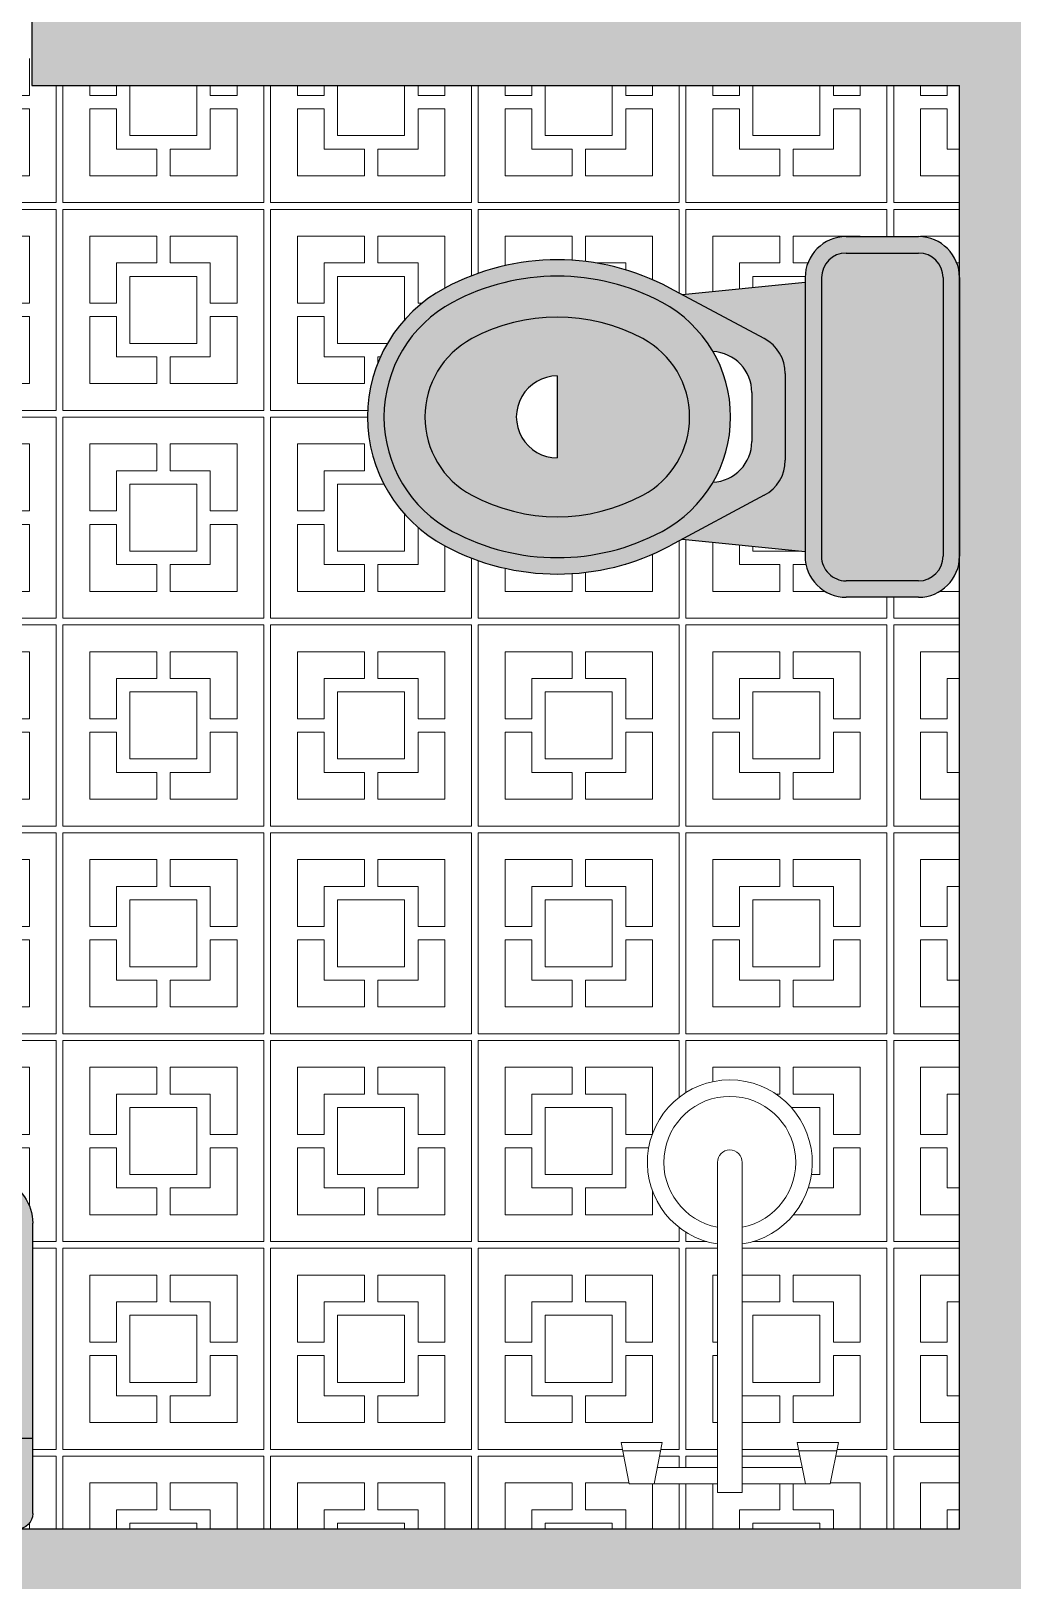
# Model space of a CAD drawing. Header units: inches. Extents: x 37.8 to 126.9, y 5.9 to 51.9.
# Drawn here: x 74.486 to 75.438, y 32.103 to 33.607 of the extents above; entities that cross this region are included whole.
import ezdxf

# ---------------------------------------------------------------- set-up
doc = ezdxf.new("R2010")
doc.units = ezdxf.units.IN
doc.header["$MEASUREMENT"] = 0
doc.layers.add('FUR', color=152, linetype='Continuous')
doc.layers.add('hatch', color=45, linetype='Continuous', lineweight=9)
doc.layers.add('LAYER1', color=8, linetype='Continuous', lineweight=9)

# ---------------------------------------------------------------- blocks, each defined once
blk = doc.blocks.new('t-farangi')
h = blk.add_hatch(color=253)
h.dxf.hatch_style = 1
h.set_gradient(color1=(174, 178, 188), color2=(236, 236, 239), tint=1, name='SPHERICAL')
h.paths.add_polyline_path([(0.2199999999999136, -0.0499999999988177), (0.2199999999999136, -0.1384995166095138, -0.3428400812221175), (0.1823541121620451, -0.186949242229872, -0.0624981768575545), (0.1699999999999591, -0.1884995166092409), (-0.1699999999999591, -0.1884995166092409, -0.0538837614349344), (-0.180683335092084, -0.1873448475154475, -0.0156910213031782), (-0.1837257718718206, -0.1865786512369425, -0.0009627039094017), (-0.1839108134724654, -0.1865254394901257, -0.3338493995137724), (-0.220000000000141, -0.1384995166095138), (-0.220000000000141, -0.0499999999997414, -0.2228662873327834), (-0.2019680086972642, -0.0115546307086305, -0.0238407511058599), (-0.1981627932939034, -0.0086858731920216, -0.0103926162723233), (-0.1964215733577816, -0.0075512018860451, -0.1400938493232688), (-0.1699999999999591, -1.42e-14), (0.1699999999999591, -1.42e-14, -0.4142135623800323)])
h.paths.add_polyline_path([(0.1999999999999602, -0.0499999999997414, 0.4142135623704835), (0.1699999999999591, -0.019999999999996), (-0.1699999999999591, -0.019999999999996, 0.4142135623704835), (-0.1999999999999318, -0.0499999999997414), (-0.1999999999999318, -0.1384995166095138, 0.4142135623707908), (-0.1699999999999306, -0.1684995166092591), (0.1699999999999591, -0.1684995166092591, 0.4142135623704835), (0.1999999999999602, -0.1384995166095138)], flags=16)
h = blk.add_hatch(color=253)
h.dxf.hatch_style = 1
h.set_gradient(color1=(174, 178, 188), color2=(236, 236, 239), tint=1, name='INVSPHERICAL')
h.paths.add_polyline_path([(0.1699999999999591, -0.019999999999996, -0.4142161397400941), (0.1999999999987949, -0.0500002639901993, 2.1999205236e-06), (0.1999999999999602, -0.0499999999997414), (0.1999999999999602, -0.1384995166095138, -0.4142135623704835), (0.1699999999999591, -0.1684995166092591), (-0.1699999999999591, -0.1684995166092591, -0.4142161397400941), (-0.1999999999987949, -0.1384992526190558, 2.1999205236e-06), (-0.1999999999999318, -0.138499516609528), (-0.1999999999999318, -0.0499999999997414, -0.4142135623707908), (-0.1699999999999306, -0.019999999999996)])
h = blk.add_hatch(color=253)
h.dxf.hatch_style = 1
h.set_gradient(color1=(174, 178, 188), color2=(236, 236, 239), tint=1, name='INVSPHERICAL')
h.paths.add_polyline_path([(0.1643323852883043, -0.1884995166092409), (0.1493160660524211, -0.3388161621277419), (0.0956152446132137, -0.2383650398601418, 0.2767193945829605), (0.0529317708379722, -0.2127834768457433), (-0.0529317708379722, -0.2127834768457433, 0.2767193945821909), (-0.0956152446131284, -0.2383650398600281), (-0.1493160660523927, -0.3388161621276851), (-0.1643323852882759, -0.1884995166092409)])
h = blk.add_hatch(color=253)
h.dxf.hatch_style = 1
h.set_gradient(color1=(174, 178, 188), color2=(236, 236, 239), tint=1, name='SPHERICAL')
h.paths.add_polyline_path([(0.1572999999999638, -0.3537506659890965, -0.1233550929748848), (0.1916996441216838, -0.491062397276835, -0.1225823878321095), (0.1572999999996796, -0.6283741281658451, -0.5993317963974195), (-0.1573000000001059, -0.6283741281653477, -0.1225823879935764), (-0.1916996441216554, -0.4910623970895928, -0.123355092811709), (-0.1572999999999354, -0.3537506659890965), (-0.0956152446131853, -0.2383650398601418, -0.2767193945833981), (-0.0529317708378585, -0.2127834768457433), (0.0529317708379722, -0.2127834768457433, -0.2767193945821911), (0.0956152446131569, -0.2383650398600281)])
h.paths.add_polyline_path([(0.0298415266896655, -0.2536325963342278), (-0.029841526689637, -0.2536325963342278, 0.3990743965259639), (-0.0797740365556479, -0.301035586807572, 0.1388689516499814), (-0.139662200919787, -0.3631797721824057, 0.2505222521701935), (-0.1396622009189627, -0.618945021973005, 0.5993317963984737), (0.1396622009196733, -0.6189450219723514, 0.2505222521700292), (0.1396622009198438, -0.3631797721819083, 0.138868951650545), (0.0797740365556194, -0.3010355868067052, 0.399074396520837)], flags=16)
h.paths.add_polyline_path([(-0.0955677032179381, -0.3867525376634262, 0.2505222521701733), (-0.0955677032173128, -0.5953722564918423, 0.5993317963982528), (0.0955677032177107, -0.5953722564914729, 0.2505222521700905), (0.0955677032179381, -0.3867525376630993, 0.5993317964040431)], flags=0)
h.paths.add_polyline_path([(0.0500000000805585, -0.4910624803356143), (-0.0500000000805585, -0.4910624246636104, 1)], flags=0)
h = blk.add_hatch(color=253)
h.dxf.hatch_style = 1
h.set_gradient(color1=(174, 178, 188), color2=(236, 236, 239), tint=1, name='INVSPHERICAL')
h.paths.add_polyline_path([(0.1396622009191901, -0.3631797721821073, -0.2505222521702825), (0.1396622009193038, -0.6189450219727775, -0.5993318612706572), (-0.1396622151734448, -0.6189449953097182, -0.2505222225564229), (-0.1396622009193038, -0.3631797721817662, -0.5993317963978245)])
h.paths.add_polyline_path([(-0.0955677032179381, -0.3867525376634404, 0.2505222521701196), (-0.0955677032173128, -0.5953722564918138, 0.5993317963982528), (0.0955677032177107, -0.5953722564914588, 0.2505222521700798), (0.0955677032179381, -0.3867525376630993, 0.5993317964040431)], flags=16)
h.paths.add_polyline_path([(0.0500000000805585, -0.4910624803356002), (-0.0500000000805585, -0.4910624246636104, 1)], flags=0)
h = blk.add_hatch(color=253)
h.dxf.hatch_style = 1
h.set_gradient(color1=(174, 178, 188), color2=(236, 236, 239), tint=1, name='SPHERICAL')
h.paths.add_polyline_path([(0.0955677032173981, -0.3867525376632272, -0.2505222521701977), (0.0955677032175402, -0.5953722564916717, -0.5993317963968927), (-0.0955677032172844, -0.5953722564918567, -0.2505222521709338), (-0.0955677032175402, -0.3867525376628862, -0.5993317963976593)])
h.paths.add_polyline_path([(-0.0500000000805585, -0.4910624246636104, 1), (0.0500000000805585, -0.4910624803356002)], flags=16)
at = {"layer": 'FUR'}
for p, q in [((-0.1699999999999591, -1.42e-14), (0.1699999999999591, -1.42e-14)), ((-0.1699999999999591, -0.019999999999996), (0.1699999999999591, -0.019999999999996)), ((-0.220000000000141, -0.1384995166095138), (-0.220000000000141, -0.0499999999997414)), ((-0.1999999999999318, -0.1384995166095138), (-0.1999999999999318, -0.0499999999997414)), ((0.1999999999999602, -0.0499999999997414), (0.1999999999999602, -0.1384995166095138)), ((0.2199999999999136, -0.0499999999997414), (0.2199999999999136, -0.1384995166095138)), ((-0.1699999999999591, -0.1684995166092591), (0.1699999999999591, -0.1684995166092591)), ((-0.1699999999999591, -0.1884995166092409), (0.1699999999999591, -0.1884995166092409)), ((-0.1493160660523927, -0.3388161621278556), (-0.1643323852882759, -0.1884995166092409)), ((0.1493160660523927, -0.3388161621278556), (0.1643323852882759, -0.1884995166092409)), ((-0.0529317708379722, -0.2127834768457433), (0.0529317708379722, -0.2127834768457433)), ((-0.0956152446131853, -0.2383650398601418), (-0.1572999999999354, -0.3537506659890965)), ((0.0956152446132137, -0.2383650398601418), (0.1572999999999638, -0.3537506659890965)), ((-0.0298415815271938, -0.2536325963342278), (0.0298415266896655, -0.2536325963342278)), ((-0.0500000000805585, -0.4910624246636104), (0.0500000000805585, -0.4910624803356002))]:
    blk.add_line(p, q, dxfattribs=at)
for centre, radius, start, end in [((-0.1699999999999591, -0.0499999999997414), 0.05, 90, 180), ((0.1699999999999591, -0.0499999999997414), 0.05, 0, 90), ((-0.1699999999999591, -0.0499999999997414), 0.03, 90, 180), ((0.1699999999999591, -0.0499999999997414), 0.03, 0, 90), ((-0.1699999999999591, -0.1384995166095138), 0.05, 180, 270), ((-0.1699999999999591, -0.1384995166095138), 0.03, 180, 270), ((0.1699999999999591, -0.1384995166095138), 0.05, 270, 0), ((0.1699999999999591, -0.1384995166095138), 0.03, 270, 0), ((-0.0529317708379722, -0.2611834768459005), 0.0484, 90, 151.8711946335435), ((0.0529317708379722, -0.2611834768459005), 0.0484, 28.12880536645645, 90), ((-0.029841526689637, -0.303632596334424), 0.05, 90, 177.0227065882965), ((0.0298415266896655, -0.303632596334424), 0.05, 2.977293411703491, 90), ((-8.53e-14, -0.4378427002216229), 0.1583669258053965, 28.12880536645645, 151.8711946335435), ((-8.53e-14, -0.4378427002216229), 0.1083669258053965, 28.12880536645645, 151.8711946335435), ((0.0995511452648543, -0.491062397077272), 0.2912507893864822, 151.8711946335435, 208.1288053664565), ((-0.0995511452648259, -0.491062397077272), 0.2912507893864822, 331.8711946335436, 28.12880536645645), ((0.0995511452648543, -0.491062397077272), 0.2712507893864821, 151.8711946335435, 208.1287989801512), ((-0.0995511452648259, -0.491062397077272), 0.2712507893864821, 331.8711946335436, 28.12880536645645), ((0.0995511452648543, -0.491062397077272), 0.2212507893864822, 151.8711946335435, 208.1287989801512), ((-0.0995511452648259, -0.491062397077272), 0.2212507893864822, 331.8711946335436, 28.12880536645645), ((-8.53e-14, -0.4910624524996196), 0.05, 179.9999681021953, 359.9999681022733), ((-8.53e-14, -0.5442820939333757), 0.1083669258053967, 208.1287944280051, 331.8711946335436), ((-8.53e-14, -0.5442820939333757), 0.1583669258053968, 208.1287944280051, 331.8711946335436), ((-8.53e-14, -0.5442820939333757), 0.1783669258053967, 208.1288053664565, 331.8711946335436)]:
    blk.add_arc(centre, radius, start, end, dxfattribs=at)
blk = doc.blocks.new('A$C03AC1BB8')
at = {"layer": 'LAYER1', "linetype": 'ByBlock'}
for p, q in [((0.2326785696120055, 0.08548131738203324), (0.1926785696111324, 0.09348131737928611)), ((0.1926785696111324, 0.09348131737928611), (0.1926785696111324, 0.05348131738131201)), ((0.2006785696098632, 0.09188131738042671), (0.2006785696098632, 0.05508131738019983)), ((0.2326785696120055, 0.08548131738203324), (0.2326785696120055, 0.0614813173785933)), ((0.2326785696120055, 0.0614813173785933), (0.1926785696111324, 0.05348131738131201)), ((0.2326785696120055, 0.0614813173785933), (0.2326785696120055, -1.506350599811412e-12)), ((0.2166785696102238, 0.05828131738084608), (0.2166785696102238, -1.506350599811412e-12)), ((0.2409051202677119, -1.506350599811412e-12), (-0.07909487973347495, -1.506350599811412e-12)), ((0.2409051202677119, -1.506350599811412e-12), (0.2409051202677119, -0.02400000000056934)), ((-0.07909487973347495, -0.02400000000056934), (0.2409051202677119, -0.02400000000056934)), ((0.2166785696102238, -0.08228131738292177), (0.2166785696102238, -0.02400000000056934)), ((0.2326785696120055, -0.08548131738356801), (0.2326785696120055, -0.02400000000056934)), ((0.2326785696120055, -0.08548131738356801), (0.1926785696111324, -0.0774813173819382)), ((0.1926785696111324, -0.1174813173813618), (0.1926785696111324, -0.0774813173819382)), ((0.2006785696098632, -0.1158813173839519), (0.2006785696098632, -0.07908131738227553)), ((0.2326785696120055, -0.1094813173826594), (0.2326785696120055, -0.08548131738356801)), ((0.2326785696120055, -0.1094813173826594), (0.1926785696111324, -0.1174813173813618))]:
    blk.add_line(p, q, dxfattribs=at)
for radius, start, end in [(0.08000000000026324, 8.626926558344557, 351.3730734416554), (0.06400000000021061, 10.80692287442791, 349.1930771255721), (0.01199999999993764, 90, 270)]:
    blk.add_arc((-0.07909487973347495, -0.01199999999957413), radius, start, end, dxfattribs=at)
blk = doc.blocks.new('roshoei')
h = blk.add_hatch(color=253)
h.dxf.hatch_style = 1
h.set_gradient(color1=(174, 178, 188), color2=(236, 236, 239), tint=1, name='SPHERICAL')
h.paths.add_polyline_path([(0.3099999999999312, -0.0200000000004366), (0.309999999999917, -0.1173603684847251), (0.2799999999999585, -0.1173603684846967, 0.0542408528960642), (0.1879860274730163, -0.0664426424170017, 0.0353053274642903), (0.1831379238468571, -0.0644404142740029, 0.1955680909954415), (-0.1831379238471697, -0.0644404142741451, 0.0353053274756757), (-0.1879860274748211, -0.0664426424179681, 0.0542408528950272), (-0.2799999999999869, -0.1173603684846967), (-0.3099999999999738, -0.1173603684847251), (-0.3099999999999596, -0.0200000000004366, -0.2914266731264605), (-0.2984554890835227, -0.0018753012620607, -0.0042390793985672), (-0.2981469619992651, -0.0017345405158551, -0.105273442681482), (-0.2900000000000062, 0), (0.2899999999999494, 0, -0.4142152552575133), (0.3099999999996186, -0.0200001155973269, 1.4449608917e-06)])
h = blk.add_hatch(color=253)
h.dxf.hatch_style = 1
h.set_gradient(color1=(174, 178, 188), color2=(236, 236, 239), tint=1, name='INVSPHERICAL')
h.paths.add_polyline_path([(-0.1044548615626013, -0.075815104605681, 1), (-0.0616785238159849, -0.075815104605681, 1)])
h = blk.add_hatch(color=253)
h.dxf.hatch_style = 1
h.set_gradient(color1=(174, 178, 188), color2=(236, 236, 239), tint=1, name='INVSPHERICAL')
h.paths.add_polyline_path([(0.1044548615623455, -0.075815104605681, 1), (0.0616785238157149, -0.075815104605681, 1)])
h = blk.add_hatch(color=253)
h.dxf.hatch_style = 1
h.set_gradient(color1=(174, 178, 188), color2=(236, 236, 239), tint=1, name='INVSPHERICAL')
h.paths.add_polyline_path([(0.3099999999999312, -0.3954269196583482, -0.1189511798868249), (0.3033964893276675, -0.42279140261482, -0.1153640646256316), (0.2857253564613415, -0.4436316798559973, -0.0713494153281219), (0.2707359219287468, -0.4517298640020046, -0.1782923213663644), (-0.2707359219285763, -0.4517298640025446, -0.3142516724202768), (-0.3099999999999596, -0.3954269196588029), (-0.3099999999999596, -0.1173603684847251), (-0.2799999999999869, -0.1173603684846967, -0.0569466848380328), (-0.1831379238492872, -0.0644404142748272, -0.8792300366133057), (-0.1510904276799607, -0.1308805314884012), (-0.1491618106779668, -0.1344434266452197, 0.2850439984523734), (-0.2800000000001148, -0.3453013582057167, 0.3284062332230245), (-0.223760646421141, -0.4216913554667201, 0.1519320086788026), (0.2237606464210557, -0.4216913554667201, 0.3284062332271949), (0.2800000000000864, -0.3453013582045799, 0.2850439984510457), (0.1491618106779384, -0.1344434266452197), (0.1510904276799323, -0.1308805314884012, -0.8792300365937769), (0.1831379238482213, -0.0644404142745145, -0.0569466848384313), (0.2799999999996601, -0.1173603684846967), (0.309999999999917, -0.1173603684847251)])
h = blk.add_hatch(color=253)
h.dxf.hatch_style = 1
h.set_gradient(color1=(174, 178, 188), color2=(236, 236, 239), tint=1, name='SPHERICAL')
edge = h.paths.add_edge_path()
edge.add_arc((0.1011350465279861, -0.2381249592251891), 0.0126418893553129, 210.0000000008548, 390.0000000008548)
edge.add_line((0.1120832438614201, -0.2318040145473788), (0.0372691189063469, -0.1022221710831559))
edge.add_arc((0, -0.4422286221270042), 0.3420429417127162, 65.94062231202241, 83.74461217358521, ccw=False)
edge.add_arc((0.0446723047524245, -0.3453013582057167), 0.2353276952476492, 9.208633855450898e-12, 66.25122521727599, ccw=False)
edge.add_arc((0.2000000000000455, -0.3453013582056883), 0.08000000000002201, 287.2779897952034, 359.9999999999864, ccw=False)
edge.add_arc((1.0516e-12, 0.2976945932293518), 0.7533823531705087, 252.72201020469458, 287.2779897951401, ccw=False)
edge.add_arc((-0.2000000000004718, -0.3453013582053188), 0.0799999999996037, 180.0000000002715, 252.7220102050407, ccw=False)
edge.add_arc((-0.0446723047525524, -0.3453013582056599), 0.2353276952475103, 113.74877478274499, 180.0000000000093, ccw=False)
edge.add_arc((1.421e-13, -0.4422286221273454), 0.3420429417130582, 88.83763061895121, 114.05937768800419, ccw=False)
edge.add_line((0.0069386082958118, -0.1002560652011653), (0.0901866646706679, -0.2444459039029614))
edge.add_line((0.09018666467066802, -0.2444459039029425), (0.0901868491945426, -0.2444459039030183))
edge = h.paths.add_edge_path(flags=16)
edge.add_arc((-1.42e-14, -0.1803191555245576), 0.0255670812976465, 0, 360, ccw=False)
at = {"layer": 'FUR'}
for p, q in [((-0.2899999999999778, 0), (0.2899999999999494, 0)), ((-0.3099999999999596, -0.3954269196583482), (-0.3099999999999596, -0.0200000000004366)), ((0.3099999999999312, -0.0200000000004366), (0.3099999999999312, -0.3954269196583482)), ((-0.1069037335819445, -0.0694941599285812), (-0.1209923607550678, -0.0694941599285812)), ((-0.1209923607550678, -0.0694941599285812), (-0.1209923607550678, -0.0821360492836902)), ((0.0372691189066075, -0.1022221710831843), (0.0181608325722067, -0.0691256539462302)), ((0.1069037335819161, -0.0694941599285812), (0.120992360754812, -0.0694941599285812)), ((0.120992360754812, -0.0694941599285812), (0.120992360754812, -0.0821360492836902)), ((-0.1209923607550678, -0.0821360492836902), (-0.1069037335819445, -0.0821360492836902)), ((-0.0037357466185455, -0.0817675433017939), (0.0069386082959113, -0.1002560652011653)), ((0.120992360754812, -0.0821360492836902), (0.1069037335819161, -0.0821360492836902)), ((-0.3099999999999596, -0.1173603684846967), (-0.2799999999999869, -0.1173603684846967)), ((0.2799999999999585, -0.1173603684846967), (0.3099999999999312, -0.1173603684846967)), ((-0.1491618106781658, -0.1344434266447934), (-0.1510904276799607, -0.1308805314884012)), ((0.1491618106781374, -0.1344434266447934), (0.1510904276799323, -0.1308805314884012)), ((-0.1872495538386971, -0.1580826299928049), (-0.1947729135377045, -0.1504050865769386)), ((0.1872495538386687, -0.1580826299928049), (0.1947729135374487, -0.1504050865769386))]:
    blk.add_line(p, q, dxfattribs=at)
blk.add_lwpolyline([(0.0901868491945379, -0.2444459039030278, 0.9999999999999998), (0.1120832438614201, -0.2318040145473788), (0.0372691189063517, -0.1022221710831843, -0.0778412115464067), (0.1394451489337172, -0.1299011907119336, -0.2974062407498115), (0.2800000000000722, -0.3453013582056883, -0.3284062332248962), (0.2237606464212831, -0.4216913554674023, -0.1519320086789138), (-0.2237606464212689, -0.4216913554667201, -0.3284062332248962), (-0.280000000000058, -0.3453013582056883, -0.2974062407498115), (-0.1394451489338735, -0.1299011907119905, -0.1104970748615106), (0.0069386082958118, -0.1002560652011653), (0.09018666467066802, -0.2444459039029425)], format="xyb", close=True, dxfattribs=at)
for centre, radius in [((-0.083066692689286, -0.075815104605681), 0.0252837787105129), ((-0.083066692689286, -0.075815104605681), 0.0213881688733073), ((-1.42e-14, -0.0629538835628409), 0.0189628340328846), ((-1.42e-14, -0.0629538835628409), 0.0155565304488197), ((0.0830666926890302, -0.075815104605681), 0.0252837787105129), ((0.0830666926890302, -0.075815104605681), 0.0213881688733073), ((-1.42e-14, -0.1803191555245576), 0.0255670812976465), ((-1.42e-14, -0.1803191555245576), 0.0155670812976465)]:
    blk.add_circle(centre, radius, dxfattribs=at)
for centre, radius, start, end in [((-0.2899999999999778, -0.0200000000004366), 0.02, 90, 180), ((0.2899999999999494, -0.0200000000004366), 0.02, 0, 90), ((-1.42e-14, -0.5147528069564942), 0.4861283268380614, 54.8317368083488, 125.1682631916512), ((-0.1714017017225302, -0.0997285678440676), 0.0371886097096166, 303.1046004551388, 116.4842478498696), ((0.1714017017225018, -0.0997285678440676), 0.0371886097096166, 63.51575215013035, 236.8953995448613), ((-0.0531299149875082, -0.338331628375272), 0.2353276952475209, 127.0058706747654, 157.7265623290583), ((0.0531299149874798, -0.338331628375272), 0.2353276952475209, 22.27343767094164, 52.99412932523449), ((-0.2500000000000142, -0.3954269196583482), 0.06, 180, 249.7816531553551), ((0.2499999999999858, -0.3954269196583482), 0.06, 290.2183468446448, 0), ((-1.42e-14, 0.2833823531700545), 0.7833823531704338, 249.7816531553551, 290.2183468446448)]:
    blk.add_arc(centre, radius, start, end, dxfattribs=at)

msp = doc.modelspace()

# ---------------------------------------------------------------- hatches: boundary and pattern name
h = msp.add_hatch(color=5)
h.dxf.hatch_style = 1
h.paths.add_polyline_path([(73.68717819297339, 43.75630079493398), (73.4871781929734, 43.75630079493398), (73.4871781929734, 20.75630079493392), (74.62447685157892, 20.75630079493392), (74.62447685157892, 20.95630079493391), (73.68717819297339, 20.95630079493391), (73.68717819297339, 32.05378889439642), (75.20225381504883, 32.05378889439648), (75.2022538150488, 31.55378889439636), (75.63166121359293, 31.55378889439648), (75.63166121359293, 32.05378889439648), (76.98717819297343, 32.05378889439648), (76.98717819297343, 32.75378889439641), (76.88717819297344, 32.75378889439635), (76.88717819297341, 32.15378889439638), (75.4871781929734, 32.15378889439638), (75.48717819297343, 33.55378889439636), (76.98717819297343, 33.55378889439636), (76.98717819297343, 34.25378889439641), (76.88717819297341, 34.25378889439641), (76.59680568586518, 34.25378927514363), (76.59680568586518, 34.15378889439644), (76.88717819297341, 34.15378889439644), (76.88717819297341, 33.65378889439644), (74.4870394658559, 33.65380457058593), (74.4870394658559, 33.55380457058591), (75.38717819297341, 33.55378889439636), (75.38717819297341, 32.15378889439638), (73.68717819297339, 32.15378889439638)])
h.paths.add_polyline_path([(75.2772538150488, 32.05378889439648), (75.55666121359295, 32.05378889439648), (75.55666121359297, 31.87878889439641), (75.27725381504877, 31.87878889439641)], flags=16)
h.paths.add_polyline_path([(75.27725381504877, 31.82878889439645), (75.55666121359297, 31.82878889439645), (75.55666121359295, 31.62878889439641), (75.2772538150488, 31.62878889439641)], flags=16)
h.paths.add_polyline_path([(79.08717819297345, 32.1054584065305), (78.88717819297341, 32.1054584065305), (78.88717819297341, 20.95630079493391), (77.52784051532404, 20.95630079493391), (77.52784051532404, 20.75630079493392), (77.96891627413521, 20.75630079493386), (77.96891627413521, 20.61630079493399), (80.4749727389632, 20.61630079493376), (80.4749727389632, 20.75630079493398), (79.0871781929734, 20.75630079493398)])
h.paths.add_polyline_path([(86.57882149293513, 21.95630079493402), (86.37882149293515, 21.95630079493397), (86.37882149293515, 20.75630079493392), (84.52717819297337, 20.75630079493392), (84.52717819297337, 25.20630079493391), (84.42717819297337, 25.20630079493391), (84.42717819297334, 20.61630079493393), (86.57882149293513, 20.61630079493393)])
h.paths.add_polyline_path([(88.72717819297338, 29.39545840653047), (88.52717819297337, 29.39545840653052), (88.52717819297337, 25.45630079493391), (87.42717819297337, 25.45630079493391), (87.4271781929734, 26.50545840653054), (85.52717819297342, 26.50545840653048), (85.52717819297342, 26.40545840653057), (87.3271781929734, 26.40545840653057), (87.32717819297335, 25.05630079493388), (85.62717819297339, 25.05630079493393), (85.62717819297339, 25.60545840653062), (85.5271781929734, 25.60545840653056), (85.5271781929734, 24.95630079493391), (88.52717819297337, 24.95630079493391), (88.52717819297337, 22.88769061313475), (88.5271781929734, 20.61630079493399), (88.52882149293512, 20.61630079493399), (88.72717819297335, 20.61630079493393)])
h.paths.add_polyline_path([(88.52717819297337, 25.356300794934), (88.52717819297337, 25.05630079493388), (87.42717819297337, 25.05630079493388), (87.42717819297337, 25.35630079493389)], flags=16)
h.paths.add_polyline_path([(86.78717819297339, 33.60463128279959), (84.48033725340758, 33.60463128279959), (84.48033725340758, 33.60050334396148), (83.71110648417661, 33.60050334396148), (82.32717819297346, 33.60463128279947), (82.32717819297335, 33.40463128279954), (82.32717819297335, 33.30545840653032), (82.52717819297334, 33.30545840653032), (82.52717819297334, 33.40463128279954), (86.5871781929734, 33.40463128279977), (86.58717819297343, 29.50545840653054), (83.4871781929734, 29.50545840653059), (83.4871781929734, 31.6054584065305), (83.28717819297344, 31.6054584065305), (83.07894586949044, 31.6054584065305), (83.07894586949044, 31.40545840653057), (83.28717819297341, 31.40545840653057), (83.28717819297344, 29.50545840653059), (81.88717819297338, 29.50545840653054), (81.88717819297338, 31.40545840653051), (82.10808345542759, 31.40545840653046), (82.10808345542759, 31.6054584065305), (81.88717819297338, 31.6054584065305), (80.28717819297341, 31.6054584065305), (80.28717819297339, 30.30545840653055), (80.38717819297338, 30.30545840653055), (80.38717819297338, 31.40545840653046), (81.68717819297336, 31.40545840653046), (81.68717819297336, 29.50545840653054), (80.28717819297344, 29.50545840653048), (80.28717819297344, 29.40545840653046), (80.28717819297344, 28.81851437019635), (80.28717819297344, 28.4349992889445), (80.68717819297342, 28.4349992889445), (80.68717819297342, 29.40545840653057), (81.48747819297338, 29.40545840653057), (81.48747819297338, 29.30560840653062), (84.42717819297337, 29.30545840653055), (84.42717819297334, 27.30545840653055), (84.02717819297337, 27.30545840653055), (84.02717819297337, 26.80545840653055), (84.42717819297334, 26.80545840653055), (84.42717819297337, 26.40545840653057), (84.52717819297337, 26.40545840653057), (84.52717819297337, 29.30545840653055), (86.78717819297341, 29.3054584065306)])
h.paths.add_polyline_path([(84.42717819297334, 27.20545840653052), (84.42717819297334, 26.90545840653057), (84.12717819297336, 26.90545840653057), (84.12717819297336, 27.20545840653052)], flags=16)
h.paths.add_polyline_path([(80.58717819297343, 29.40545840653057), (80.58717819297343, 28.53499928894452), (80.38717819297347, 28.53499928894452), (80.38717819297335, 29.40545840653046)], flags=16)
h.paths.add_polyline_path([(86.78717819297339, 35.50463128279968), (85.52717819297334, 35.50463128279974), (85.52717819297337, 38.18924557511589), (85.42717819297337, 38.18924557511589), (85.42717819297337, 36.90463128279977), (84.86969464075025, 36.90463128279971), (84.86969464075031, 36.40463128279971), (85.42717819297337, 36.40463128279971), (85.42717819297337, 33.60463128279959), (85.62717819297333, 33.60463128279959), (85.6271781929733, 35.30463128279975), (86.78717819297339, 35.30463128279975)])
h.paths.add_polyline_path([(85.4271781929734, 36.50463128279968), (85.24843641686186, 36.50463128279968), (85.24843641686184, 36.80463128279975), (85.42717819297337, 36.80463128279975)], flags=16)
h.paths.add_polyline_path([(85.14843641686187, 36.50463128279968), (84.9696946407503, 36.50463128279968), (84.96969464075025, 36.80463128279975), (85.14843641686181, 36.80463128279975)], flags=16)
h.paths.add_polyline_path([(81.12717819297339, 41.85630079493366), (79.61717819297337, 41.85630079493389), (79.6171781929734, 43.75630079493398), (79.41717819297341, 43.75630079493398), (79.41717819297341, 41.65630079494845), (79.87188870731418, 41.65630079491929), (80.92717819297334, 41.65630079494737), (80.92717819297334, 39.62769061312828), (80.92717819297334, 39.58769061312013), (80.92717819297337, 36.40422692306744), (78.28717819297333, 36.40422692306767), (78.28717819297336, 37.00422692306769), (78.18717819297339, 37.00422692306769), (78.18717819297339, 36.30422692306765), (80.62717819297339, 36.30422692306753), (80.62717819297325, 34.90545840653023), (78.28717819297333, 34.90545840653051), (78.28717819297336, 35.50422692306769), (78.18717819297339, 35.50422692306769), (78.18717819297342, 34.70545840653041), (78.68717819297345, 34.70545840653041), (78.68717819297336, 33.30545840653043), (81.12717819297339, 33.30545840653032), (81.12717819297339, 33.90545840653029), (81.02717819297348, 33.90545840653029), (81.02717819297345, 33.50545840653031), (78.88717819297332, 33.50545840653048), (78.88717819297335, 34.70545840653041), (81.12717819297339, 34.7054584065303), (81.12717819297339, 34.90545840653023), (81.12717819297333, 35.61250434826913), (80.72747213194191, 35.61250434826918), (80.72747213194197, 36.31188860653783), (81.12717819297339, 36.31188860653783)])
h.paths.add_polyline_path([(81.02717819297331, 35.51250434826916), (81.02717819297325, 34.90737523597501), (80.72747213194182, 34.91312009000059), (80.72747213194191, 35.51250434826922)], flags=16)
h.paths.add_polyline_path([(88.72717819297335, 43.75630079493398), (87.17776046651721, 43.75630079493398), (87.17776046651721, 43.55630079493842), (87.47188870731412, 43.55630079491961), (88.52717819297328, 43.55630079494763), (88.52717819297328, 41.5276906131286), (88.52717819297328, 41.48769061312045), (88.52717819297337, 39.65378889439638), (86.52717819297334, 39.65378889439638), (86.52717819297331, 39.00463128279979), (86.87717819297328, 39.00463128279991), (86.87717819297325, 39.55378889439636), (88.52717819297334, 39.55378889439642), (88.52717819297334, 38.20463128279972), (86.52717819297334, 38.20463128279972), (86.52717819297334, 38.10463128279976), (88.52717819297334, 38.10463128279976), (88.52717819297337, 35.3970630460628), (88.72717819297335, 35.39706304606285)])
h.paths.add_polyline_path([(86.77717819297328, 39.10463128279982), (86.6271781929733, 39.10463128279982), (86.62717819297328, 39.55378889439636), (86.77717819297325, 39.55378889439636)], flags=16)
at = {"layer": 'hatch', "true_color": 0x7aafdf}
h = msp.add_hatch(dxfattribs=at)
h.set_pattern_fill('AR-TILE03', color=143, scale=0.013, pattern_type=2)
h.set_pattern_definition([(0, (-121.9453534005416, 254.6869427156709), (0, 0.2015), [0.195, -0.0065]), (90, (-121.9453534005416, 254.6869427156709), (-0.2015, 1.233831650140958e-17), [0.195, -0.0065]), (0, (-121.9453534005416, 254.8819427156708), (0, 0.2015), [0.195, -0.0065]), (90, (-121.7503534005416, 254.6869427156709), (-0.2015, 1.233831650140958e-17), [0.195, -0.0065]), (0, (-121.9193534005416, 254.7129427156709), (0, 0.2015), [0.065, -0.013, 0.065, -0.0585]), (90, (-121.9193534005416, 254.7129427156709), (-0.2015, 1.233831650140958e-17), [0.065, -0.013, 0.065, -0.0585]), (0, (-121.9193534005416, 254.8559427156708), (0, 0.2015), [0.065, -0.013, 0.065, -0.0585]), (90, (-121.7763534005416, 254.7129427156709), (-0.2015, 1.233831650140958e-17), [0.065, -0.013, 0.065, -0.0585]), (0, (-121.8803534005416, 254.7519427156709), (0, 0.2015), [0.065, -0.1365]), (90, (-121.8803534005416, 254.7519427156709), (-0.2015, 1.233831650140958e-17), [0.065, -0.1365]), (0, (-121.8803534005416, 254.8169427156708), (0, 0.2015), [0.065, -0.1365]), (90, (-121.8153534005416, 254.7519427156709), (-0.2015, 1.233831650140958e-17), [0.065, -0.1365]), (90, (-121.8543534005416, 254.7129427156709), (-0.2015, 1.233831650140958e-17), [0.026, -0.091, 0.026, -0.0585]), (90, (-121.8413534005416, 254.7129427156709), (-0.2015, 1.233831650140958e-17), [0.026, -0.091, 0.026, -0.0585]), (0, (-121.9193534005416, 254.7779427156709), (0, 0.2015), [0.026, -0.091, 0.026, -0.0585]), (0, (-121.9193534005416, 254.7909427156708), (0, 0.2015), [0.026, -0.091, 0.026, -0.0585]), (0, (-121.8933534005415, 254.7389427156709), (0, 0.2015), [0.039, -0.013, 0.039, -0.1105]), (0, (-121.8933534005415, 254.8299427156709), (0, 0.2015), [0.039, -0.013, 0.039, -0.1105]), (90, (-121.8933534005415, 254.7389427156709), (-0.2015, 1.233831650140958e-17), [0.039, -0.013, 0.039, -0.1105]), (90, (-121.8023534005416, 254.7389427156709), (-0.2015, 1.233831650140958e-17), [0.039, -0.013, 0.039, -0.1105])])
h.paths.add_polyline_path([(75.38717819297364, 33.09715223541038, -0.4142135623729764), (75.34744028967052, 33.05741433210723), (75.27710458500218, 33.05741433210717, -0.4142135623730026), (75.23736668169903, 33.09715223541032), (75.23736668169903, 33.10165661791781), (75.11790131520985, 33.11359095875299), (75.1060319978034, 33.10724566284934, -0.2505222521712147), (74.88777278610846, 33.10724566284934, -0.5993317963971612), (74.88777278610846, 33.35727655043259, -0.2505222521711057), (75.10603199780331, 33.35727655043264), (75.11790131520974, 33.35093125452899), (75.23736668169917, 33.36286559536428), (75.23736668169894, 33.36736997787172, -0.4142135623730694), (75.27710458500206, 33.40710788117487), (75.34744028967032, 33.40710788117492, -0.4142135623738052), (75.38717819297355, 33.36736997787177), (75.38717819297341, 33.55378889439636), (74.4870394658559, 33.55380457058591), (74.4870394658559, 33.5799525127709), (74.47010915436681, 33.57995383886494, -0.4205359574011753), (73.700937231708, 32.8108783448637), (73.69475046479795, 32.81087882945225), (73.69478058669824, 33.19544669741101), (73.69481070859857, 33.58001456536978), (73.68717819297339, 33.58001516319889), (73.68717819297339, 32.15378889439638), (74.03798321832366, 32.15378889439678, -0.4142135623730907), (74.02298321832367, 32.16878889439677), (74.02298321832365, 32.4503590841402, -0.3142516724206121), (74.05243127687694, 32.4925862923982, -0.1782923213664917), (74.45853515977021, 32.49258629239797, -0.3142516724193455), (74.48798321832362, 32.4503590841402), (74.48798321832359, 32.16878889439677, -0.4142135623730694), (74.4729832183236, 32.15378889439678), (75.38717819297341, 32.15378889439638)])
h.paths.add_polyline_path([(75.17627458842975, 32.43029963111276), (75.1762745884298, 32.21362106150276), (75.23455590581071, 32.21362106150276), (75.2297559058126, 32.23762106150186), (75.26975590581057, 32.23762106150186), (75.26175590581335, 32.19762106150098), (75.2377559058099, 32.19762106150098), (75.1762745884298, 32.19762106150098), (75.1762745884298, 32.18939451084528), (75.15227458843074, 32.18939451084528), (75.15227458843074, 32.19762106150098), (75.09079327104774, 32.19762106150098), (75.06679327104865, 32.19762106150098), (75.05879327104992, 32.23762106150186), (75.09879327104935, 32.23762106150186), (75.09399327104867, 32.21362106150276), (75.15227458843074, 32.21362106150276), (75.15227458843069, 32.43029963111316, -13.25790664500724)], flags=16)

# ---------------------------------------------------------------- linework, layer by layer
for p, q in [((74.4870394658559, 33.65380457058593), (74.4870394658559, 33.55380108752514)), ((74.4870394658559, 33.55380457058591), (75.38717819297341, 33.55378889439636)), ((75.38717819297341, 32.15378889439638), (75.38717819297341, 33.55378889439648)), ((75.38717819297344, 32.15378889439638), (73.68717819297339, 32.15378889439638))]:
    msp.add_line(p, q)

# ---------------------------------------------------------------- block references
at = {"layer": 'FUR'}
for name, p, xscale, yscale, zscale, rotation in [('t-farangi', (75.38717819297341, 33.2322611066411), 0.7947580660631685, 0.7947580660631685, 0.7947580660631685, 270.0000000000186), ('roshoei', (74.25548321832363, 32.15378889439644), -0.7500000000000002, 0.7500000000000002, 0.7500000000000002, 180)]:
    msp.add_blockref(name, p, dxfattribs=dict(at, xscale=xscale, yscale=yscale, zscale=zscale, rotation=rotation))
at = {"layer": 'LAYER1', "rotation": 270.000000000012}
msp.add_blockref('A$C03AC1BB8', (75.17627458843126, 32.43029963111299), dxfattribs=at)

doc.saveas('drawing.dxf')
